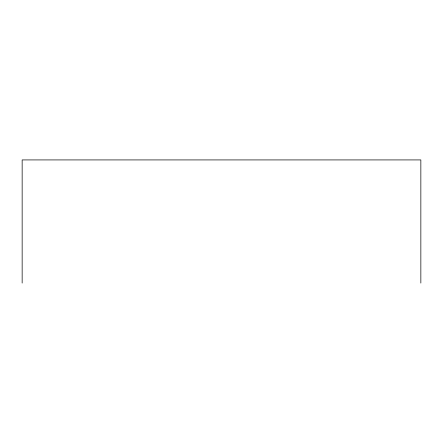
<?xml version="1.0" encoding="UTF-8"?>
<svg xmlns="http://www.w3.org/2000/svg" width="443" height="443" viewBox="0 0 443 443"><rect width="100%" height="100%" fill="white"/><g stroke="black" fill="none" stroke-linecap="round" stroke-linejoin="round"><path stroke-width="0.66" d="M420.85 283.077L420.85 159.923L22.15 159.923L22.15 283.077"/></g></svg>
